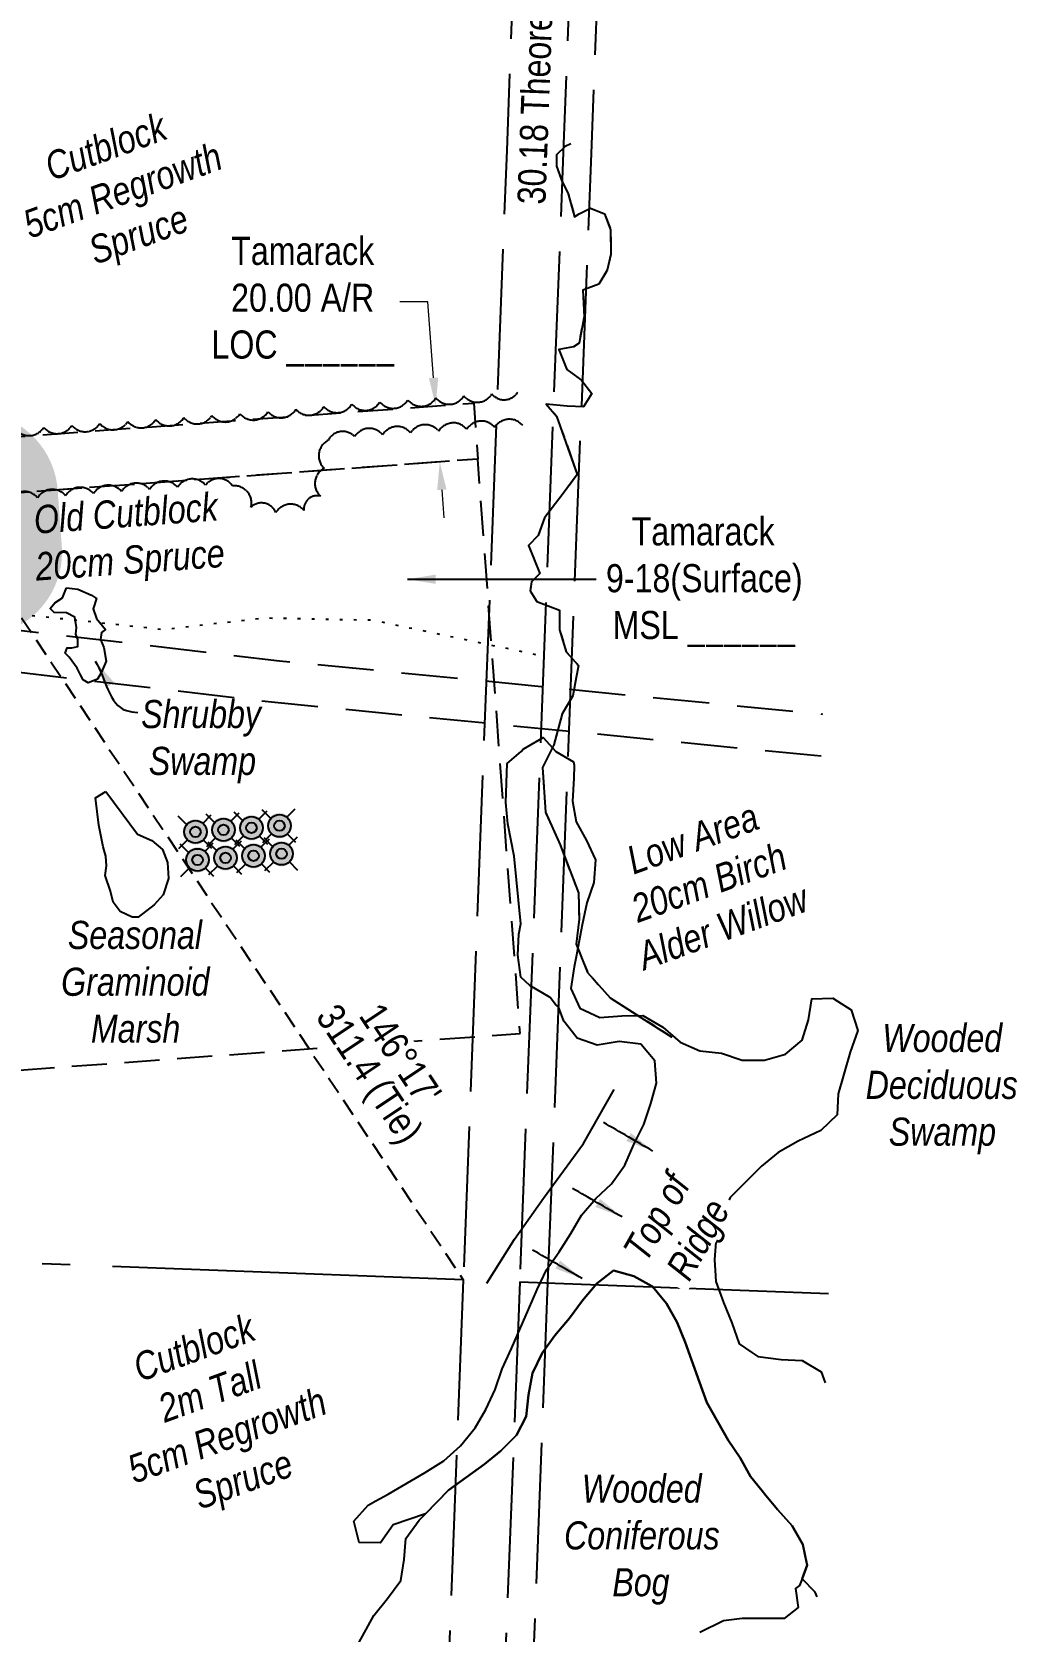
# Model space of a CAD drawing. Extents: x 329124 to 332550, y 6141944 to 6144607.
# Drawn here: x 330605 to 330955, y 6143548 to 6144117 of the extents above; entities that cross this region are included whole.
import ezdxf

# ---------------------------------------------------------------- set-up
doc = ezdxf.new("R2010")
doc.units = 0
doc.header["$LTSCALE"] = 5
doc.header["$PDSIZE"] = 0.5
for name, pattern in [('0', [1, 1, 0]), ('foc-ACCESSROAD', [3.75, 2.5, -1.25]), ('foc-MONUMENT-BDYS', [6, 4, -2]), ('foc-QUARTERLINE', [33, 25, -3, 2, -3]), ('foc-TIELINE', [1.875, 1.25, -0.625]), ('foc-TOPO', [1, 0.2, -0.8]), ('foc-TOPO-ephemeral', [6.25, 3.125, -0.625, 0.625, -0.625, 0.625, -0.625]), ('foc-UNSURVEYED', [12.5, 10, -2.5])]:
    doc.linetypes.add(name, pattern=pattern)
doc.layers.get('Defpoints').update_dxf_attribs({"color": 9})
for name, color, linetype in [('C-AR', 13, 'foc-ACCESSROAD'), ('C-WS', 13, 'foc-ACCESSROAD'), ('C-WS-S', 8, 'Continuous'), ('L-BD1', 253, 'Continuous'), ('L-MON', 1, 'Continuous'), ('L-MON-PLAN', 7, 'foc-MONUMENT-BDYS'), ('L-QSEC', 8, 'foc-QUARTERLINE'), ('L-ROAD-T', 7, 'Continuous'), ('L-TIE', 7, 'foc-TIELINE'), ('L-USEC', 7, 'foc-UNSURVEYED'), ('P-BUFFER-H 30m', 51, 'Continuous'), ('T-BUSH', 110, '0'), ('T-BUSH-T', 110, 'Continuous'), ('T-CREEK', 48, 'Continuous'), ('T-DRAW', 48, 'foc-TOPO-ephemeral'), ('T-SLOPE', 48, 'Continuous'), ('T-VEGETATION CHANGE', 104, 'foc-TOPO'), ('T-WATER-T', 48, 'Continuous'), ('WETLAND', 143, 'Continuous'), ('WETLAND-T', 146, 'Continuous')]:
    doc.layers.add(name, color=color, linetype=linetype)
for name, color, linetype, lineweight in [('C-AR-T', 13, 'Continuous', 9), ('C-WS-T', 13, 'Continuous', 9), ('T-TEXT', 48, 'Continuous', 18)]:
    doc.layers.add(name, color=color, linetype=linetype, lineweight=lineweight)
doc.styles.add('80CG', font='ARIALN.TTF', dxfattribs={"height": 10})
doc.styles.add('80L', font='ARIALN.TTF', dxfattribs={"height": 10})
doc.styles.add('foc-LtypeFont', font='ARIALN.TTF', dxfattribs={"height": 7.349999999999999})
doc.linetypes.add('foc-TOPO-flowdirection-NOLINE', pattern='A,0,[">",foc-LtypeFont,S=0.3,R=0,X=0,Y=-0.945],-20,[">",foc-LtypeFont,S=0.3,R=0,X=0,Y=-0.945],0', length=20)
doc.dimstyles.new('Compass 5 000', dxfattribs={"dimscale": 5, "dimtxt": 9, "dimasz": 2, "dimexe": 0.2, "dimexo": 0.0625, "dimgap": 0.5, "dimtad": 0, "dimtih": 1, "dimtoh": 1, "dimzin": 0, "dimdsep": 46, "dimtxsty": '80CG', "dimcen": 0.1, "dimse1": 1, "dimse2": 1, "dimclrd": 256, "dimclrt": 256, "dimaunit": 1, "dimadec": 4, "dimazin": 0, "dimtfac": 0.06, "dimtofl": 0, "dimtmove": 0, "dimatfit": 1, "dimfxl": 0.2, "dimtolj": 1, "dimtzin": 0, "dimlwd": -1, "dimarcsym": 0})

# ---------------------------------------------------------------- blocks, each defined once
blk = doc.blocks.new('*D390')
at = {"layer": 'C-AR-T', "transparency": 16777216}
for p, q in [((330745.7027348871, 6144021.230369395), (330735.7027348871, 6144021.230369396)), ((330747.6939944893, 6143994.148251785), (330745.7027348871, 6144021.230369395)), ((330750.6269241782, 6143954.258954233), (330751.3602120263, 6143944.285876026))]:
    blk.add_line(p, q, dxfattribs=at)
for points in [[(330749.3561741906, 6143994.270466426), (330746.0318147882, 6143994.026037144), (330748.4272823374, 6143984.175173577)], [(330752.2891038795, 6143954.381168875), (330748.9647444771, 6143954.136739593), (330749.8936363301, 6143964.232032442)]]:
    blk.add_solid(points, dxfattribs=at)
at = {"layer": 'Defpoints', "color": 0, "transparency": 16777216}
for p in [(330739.0101110083, 6143983.482759745), (330748.4272823374, 6143984.175173577), (330740.4764650009, 6143963.539618609)]:
    blk.add_point(p, dxfattribs=at)
at = {"layer": 'C-AR-T', "transparency": 16777216, "insert": (330701.0983692674, 6144021.230369396), "char_height": 10, "attachment_point": 5, "style": '80CG'}
blk.add_mtext('\\A1;Tamarack\\P20.00 A/R\\PLOC ______', dxfattribs=at)
blk = doc.blocks.new('WC2')
at = {"layer": 'L-MON'}
h = blk.add_hatch(color=255, dxfattribs=at)
h.dxf.hatch_style = 1
edge = h.paths.add_edge_path()
edge.add_arc((6.938893903907228e-17, -3.469446951953614e-14), 0.8999999999999999, 0, 360)
at = {"layer": 'L-MON', "color": 14, "flags": 128}
for points in [[(0.5200624085104745, 0.6078939802747209), (1.126191209577769, 1.206321004927269)], [(-0.6221317521915455, 0.5029434191984639), (-1.231742929986922, 1.12040031384455)], [(-1.178786742863963, -1.184577638598092), (-0.55880982246875, -0.572478455762733)], [(1.15915571353878, -1.184577638598092), (0.5567817565693918, -0.5744511080601574)]]:
    blk.add_lwpolyline(points, dxfattribs=at)
at = {"layer": 'L-MON', "color": 14}
for radius in [0.8, 0.3730220647719884]:
    blk.add_circle((6.938893903907228e-17, -3.469446951953614e-14), radius, dxfattribs=at)

msp = doc.modelspace()

# ---------------------------------------------------------------- hatches: boundary and pattern name
at = {"layer": 'P-BUFFER-H 30m'}
h = msp.add_hatch(color=256, dxfattribs=at)
h.dxf.hatch_style = 1
edge = h.paths.add_edge_path()
edge.add_line((330352.22287271, 6143002.368144968), (330237.8739871532, 6143126.382935307))
edge.add_arc((330259.9259485261, 6143146.71613266), 29.99546490728875, 178.0740801162579, 222.6778664575763, ccw=False)
edge.add_line((330229.9474276161, 6143147.724199655), (330251.4365796664, 6143786.78192076))
edge.add_arc((330281.4151005697, 6143785.77385377), 29.99546490065806, 155.4209013697367, 178.0740801264959, ccw=False)
edge.add_line((330254.1375875295, 6143798.250439719), (330261.814793334, 6143815.035085957))
edge.add_arc((330289.0923063746, 6143802.558500009), 29.99546490089652, 133.2327599549916, 155.4209013700604, ccw=False)
edge.add_line((330268.5464988815, 6143824.412509002), (330322.4108380441, 6143875.052478237))
edge.add_line((330322.4108380441, 6143875.052478237), (330324.7512349868, 6143936.322450085))
edge.add_arc((330354.7248406794, 6143935.177515082), 29.99546489682557, 94.20496742643599, 177.8124731968143, ccw=False)
edge.add_line((330352.5254333552, 6143965.092235903), (330581.7572084481, 6143981.945946459))
edge.add_arc((330583.9566157762, 6143952.031225635), 29.9954649000775, 4.204967433116906, 94.20496743336321, ccw=False)
edge.add_line((330613.8713366003, 6143954.230632963), (330615.3376081519, 6143934.287485744))
edge.add_arc((330585.422887328, 6143932.088078416), 29.99546489995286, -85.79503256750439, 4.204967433157719, ccw=False)
edge.add_line((330587.6222946555, 6143902.173357593), (330402.9744751949, 6143888.597574301))
edge.add_line((330402.9744751949, 6143888.597574301), (330401.5582277445, 6143851.521196427))
edge.add_arc((330371.5846220481, 6143852.666131425), 29.99546490042857, 313.2327599515048, 357.8124732059785, ccw=False)
edge.add_line((330392.1304295397, 6143830.812122431), (330331.0183063763, 6143773.358228349))
edge.add_line((330331.0183063763, 6143773.358228349), (330310.5792788824, 6143165.529762094))
edge.add_line((330310.5792788824, 6143165.529762094), (330425.2678317186, 6143041.146592414))
edge.add_arc((330403.2158703533, 6143020.813395063), 29.99546489978891, -2.905600000871118, 42.67786646352607, ccw=False)
edge.add_line((330433.1727733096, 6143019.292908357), (330410.2318702625, 6142567.307104476))
edge.add_arc((330380.2749673062, 6142568.827591184), 29.99546489990963, 267.8118402494623, 357.09439999735787, ccw=False)
edge.add_line((330379.1297011847, 6142538.853998138), (330359.1457391703, 6142539.617568744))
edge.add_arc((330360.2910052889, 6142569.591161787), 29.99546489627783, 177.0944000024061, 267.8118402546346, ccw=False)
edge.add_line((330330.3341023356, 6142571.111648492), (330352.22287271, 6143002.368144968))

# ---------------------------------------------------------------- linework, layer by layer
at = {"layer": 'C-AR', "flags": 128}
msp.add_lwpolyline([(330365.4645705773, 6143956.017176983), (330761.9785321763, 6143985.17155271), (330763.4448861685, 6143965.228411542), (330364.6964808874, 6143935.909744499), (330354.3429220799, 6143925.186323642), (330355.8747093329, 6143965.275199441)], close=True, dxfattribs=at)
at = {"layer": 'C-WS', "flags": 128}
msp.add_lwpolyline([(330583.9566157761, 6143952.031225635), (330598.986744186, 6143747.6140288), (330778.4750145789, 6143760.811214721), (330763.444886169, 6143965.228411535)], close=True, dxfattribs=at)
at = {"layer": 'L-MON-PLAN', "flags": 128}
msp.add_lwpolyline([(330885.6111115962, 6143859.42097774), (330691.1825222658, 6143878.555609642), (330266.0556945049, 6143928.330693378), (330267.8008025179, 6143943.226231819), (330692.7896345541, 6143893.467149129), (330886.1881373106, 6143874.437126502)], dxfattribs=at)
at = {"layer": 'L-QSEC', "flags": 128}
for points in [[(330758.2609117853, 6143673.101054065), (329991.3949294318, 6143701.961522632)], [(330778.3636652735, 6143672.345017512), (330888.3272451549, 6143668.207096646)]]:
    msp.add_lwpolyline(points, dxfattribs=at)
at = {"layer": 'L-TIE', "flags": 128}
msp.add_lwpolyline([(330585.422887328, 6143932.08807841), (330758.2609117853, 6143673.101054065)], dxfattribs=at)
at = {"layer": 'L-USEC', "flags": 128}
for points in [[(330758.2609117853, 6143673.101054065), (330742.8127013665, 6143271.104615533), (330727.3669378822, 6142869.121439674)], [(330778.3630326477, 6143672.328555198), (330762.9148222289, 6143270.332116666), (330747.469677852, 6142868.36505335)], [(330757.9006055535, 6142878.032353208), (330772.9614140823, 6143269.971157627), (330788.4094431616, 6143671.96699568)]]:
    msp.add_lwpolyline(points, dxfattribs=at)
at = {"layer": 'T-BUSH', "flags": 128}
for points in [[(330360.5451771378, 6143999.968157281, 0.52056705), (330360.005701481, 6143989.984233488, 0.52056705), (330359.4662258215, 6143980.000309695, 0.52056705), (330358.9267501633, 6143970.016385924, 0.52056705), (330360.1848623628, 6143960.638007, 0.52056705), (330369.5412457574, 6143959.865422294, 0.52056705), (330379.5156038149, 6143960.559648253, 0.52056705), (330389.4899618697, 6143961.253874191, 0.52056705), (330399.4643199258, 6143961.94810013, 0.52056705), (330409.438677982, 6143962.642326068, 0.52056705), (330419.4130360381, 6143963.336552006, 0.52056705), (330429.3873940955, 6143964.030777944, 0.52056705), (330439.3617521503, 6143964.725003882, 0.52056705), (330449.3361102078, 6143965.41922982, 0.52056705), (330459.3104682626, 6143966.113455738, 0.52056705), (330469.2848263188, 6143966.807681676, 0.52056705), (330479.2591843749, 6143967.501907614, 0.52056705), (330489.233542431, 6143968.196133573, 0.52056705), (330499.2079004885, 6143968.890359511, 0.52056705), (330509.1822585433, 6143969.584585449, 0.52056705), (330519.1566165995, 6143970.278811388, 0.52056705), (330529.1309746556, 6143970.973037326, 0.52056705), (330539.1053327117, 6143971.667263264, 0.52056705), (330549.0796907692, 6143972.361489202, 0.52056705), (330559.054048824, 6143973.055715133, 0.52056705), (330569.0284068815, 6143973.749941058, 0.52056705), (330579.0027649363, 6143974.444166996, 0.52056705), (330588.9771229924, 6143975.138392954, 0.52056705), (330598.9514810486, 6143975.832618892, 0.52056705), (330608.9258391047, 6143976.52684483, 0.52056705), (330618.9001971622, 6143977.221070768, 0.52056705), (330628.874555217, 6143977.915296707, 0.52056705), (330638.8489132745, 6143978.609522645, 0.52056705), (330648.8232713293, 6143979.303748583, 0.52056705), (330658.7976293854, 6143979.997974521, 0.52056705), (330668.7719874416, 6143980.692200438, 0.52056705), (330678.7463454977, 6143981.386426377, 0.52056705), (330688.7207035552, 6143982.080652315, 0.52056705), (330698.6782232639, 6143982.984256766, 0.52056705), (330708.6353352074, 6143983.892931662, 0.52056705), (330718.5924471521, 6143984.80160654, 0.52056705), (330728.5638267461, 6143985.535629523, 0.52056705), (330738.5363993214, 6143986.255049073, 0.52056705), (330748.508971898, 6143986.974468623, 0.52056705), (330758.4815444746, 6143987.693888174, 0.52056705), (330768.4541170512, 6143988.413307725, 0.52056705), (330777.637174135, 6143989.075771772, 0.52056705)], [(330779.4407850911, 6143977.125719767, 0.52056705), (330769.4631843537, 6143976.479769464, 0.52056705), (330759.4855836148, 6143975.833819159, 0.52056705), (330749.5079828766, 6143975.187868867, 0.52056705), (330739.5303821384, 6143974.541918563, 0.52056705), (330729.5527814003, 6143973.895968259, 0.52056705), (330719.5771563618, 6143973.222886914, 0.52056705), (330710.1217766654, 6143971.876314647, 0.52056705), (330708.7541275604, 6143961.97180536, 0.52056705), (330707.386478456, 6143952.067296062, 0.52056705), (330701.5195951117, 6143946.949881203, 0.52056705), (330691.549393769, 6143946.198313848, 0.52056705), (330682.694063622, 6143948.171840353, 0.52056705), (330676.1096213282, 6143955.696126883, 0.52056705), (330666.5420002064, 6143955.931416823, 0.52056705), (330656.5715950544, 6143955.182558097, 0.52056705), (330646.6011899025, 6143954.433699372, 0.52056705), (330636.6307847505, 6143953.684840648, 0.52056705), (330626.6603795985, 6143952.935981922, 0.52056705), (330616.6899744465, 6143952.187123185, 0.52056705), (330606.7195692945, 6143951.438264471, 0.52056705), (330596.7491641425, 6143950.689405746, 0.52056705), (330586.7787589905, 6143949.940547009, 0.52056705), (330576.8083538385, 6143949.191688295, 0.52056705), (330566.8379486866, 6143948.44282957, 0.52056705), (330556.8675435346, 6143947.693970844, 0.52056705), (330546.8971383826, 6143946.945112107, 0.52056705), (330536.9267332306, 6143946.196253394, 0.52056705), (330526.9563280786, 6143945.447394668, 0.52056705), (330516.9859229266, 6143944.698535931, 0.52056705), (330507.0155177746, 6143943.949677218, 0.52056705), (330497.045112622, 6143943.200818493, 0.52056705), (330487.07470747, 6143942.451959767, 0.52056705), (330477.104302318, 6143941.703101031, 0.52056705), (330467.133897166, 6143940.954242317, 0.52056705), (330457.163492014, 6143940.205383591, 0.52056705), (330447.193086862, 6143939.456524855, 0.52056705), (330437.22268171, 6143938.707666141, 0.52056705), (330427.252276558, 6143937.958807415, 0.52056705), (330417.2818714061, 6143937.209948679, 0.52056705), (330407.3114662541, 6143936.461089965, 0.52056705), (330397.3410611021, 6143935.712231239, 0.52056705), (330387.3706559501, 6143934.963372514, 0.52056705), (330377.4002507981, 6143934.214513777, 0.52056705), (330368.9964607496, 6143931.874121578, 0.52056705), (330368.0903683336, 6143921.9167743, 0.52056705), (330367.1842759183, 6143911.959427021, 0.52056705), (330366.7432297422, 6143901.97121823, 0.52056705), (330366.3255876607, 6143891.981456302, 0.52056705), (330365.9079455798, 6143881.991694385, 0.52056705), (330365.490303499, 6143872.001932457, 0.52056705), (330365.0726614181, 6143862.01217053, 0.52056705), (330361.7117602901, 6143853.371992716, 0.52056705), (330354.4145625618, 6143846.536740458, 0.52056705), (330347.117364832, 6143839.701488188, 0.52056705), (330339.8201671031, 6143832.866235918, 0.52056705), (330332.522969374, 6143826.030983648, 0.52056705), (330325.603368507, 6143823.012860679, 0.52056705), (330319.0465021284, 6143825.543300742, 0.52056705), (330311.3171014331, 6143819.200893208, 0.52056705), (330307.5083766874, 6143812.585011894, 0.52056705), (330308.0903039116, 6143805.118747028, 0.52056705), (330301.5871630848, 6143797.524082618, 0.52056705), (330295.976975301, 6143789.326268693, 0.52056705), (330294.5177350502, 6143779.458848533, 0.52056705), (330293.1950638848, 6143769.548232545, 0.52056705), (330292.1732896486, 6143759.624254134, 0.52056705), (330292.6122526845, 6143749.635406365, 0.52056705), (330292.8180235454, 6143739.647910671, 0.52056705), (330292.2632609627, 6143729.664824637, 0.52056705), (330291.7084983792, 6143719.681738603, 0.52056705), (330291.153735795, 6143709.698652569, 0.52056705), (330289.2073595971, 6143701.193814454, 0.52056705), (330280.6605707859, 6143699.761569109, 0.52056705), (330280.5106065702, 6143689.764205505, 0.52056705), (330280.3606423538, 6143679.766841902, 0.52056705), (330280.2106781381, 6143669.769478299, 0.52056705), (330280.0607139224, 6143659.772114695, 0.52056705), (330279.9107497067, 6143649.774751092, 0.52056705), (330279.760785491, 6143639.777387489, 0.52056705), (330279.6108212753, 6143629.780023885, 0.52056705), (330279.4608570596, 6143619.782660282, 0.52056705), (330279.3108928439, 6143609.785296666, 0.52056705), (330279.1609286282, 6143599.787933063, 0.52056705), (330279.0109644125, 6143589.79056946, 0.52056705), (330286.4257557759, 6143587.13849082, 0.52056705), (330286.1374387367, 6143577.144160361, 0.52056705), (330285.8491216982, 6143567.149829878, 0.52056705), (330285.5608046597, 6143557.155499418, 0.52056705), (330285.2724876213, 6143547.161168935, 0.52056705), (330284.9841705828, 6143537.166838476, 0.52056705), (330284.695853545, 6143527.172507992, 0.52056705), (330284.4075365065, 6143517.178177533, 0.52056705), (330284.1192194673, 6143507.183847061, 0.52056705), (330283.8309024288, 6143497.18951659, 0.52056705), (330283.5425853904, 6143487.195186119, 0.52056705), (330283.2542683519, 6143477.200855647, 0.52056705), (330282.9659513134, 6143467.206525176, 0.52056705), (330282.6776342756, 6143457.212194704, 0.52056705), (330282.3893172372, 6143447.217864233, 0.52056705), (330282.1010001979, 6143437.223533762, 0.52056705), (330281.8126831595, 6143427.22920329, 0.52056705), (330281.524366121, 6143417.234872808, 0.52056705), (330281.2360490825, 6143407.240542348, 0.52056705), (330280.947732044, 6143397.246211865, 0.52056705), (330280.6594150056, 6143387.251881406, 0.52056705), (330280.3710979678, 6143377.257550922, 0.52056705), (330280.0827809293, 6143367.263220463, 0.52056705), (330279.7944638901, 6143357.268889979, 0.52056705), (330279.5061468516, 6143347.27455952, 0.52056705), (330279.2178298131, 6143337.280229037, 0.52056705), (330279.0313394178, 6143327.283483879, 0.52056705), (330278.8455914347, 6143317.286721093, 0.52056705), (330278.6598434518, 6143307.28995833, 0.52056705), (330278.4740954688, 6143297.293195555, 0.52056705), (330278.2883474858, 6143287.296432781, 0.52056705), (330277.9184380199, 6143277.488124339, 0.52056705), (330267.9200492526, 6143277.532737444, 0.52056705), (330266.2338187404, 6143269.191375053, 0.52056705), (330266.1900322966, 6143259.192982619, 0.52056705), (330266.1462458521, 6143249.194590196, 0.52056705), (330266.1024594084, 6143239.196197773, 0.52056705), (330266.0586729646, 6143229.197805352, 0.52056705), (330266.0148865209, 6143219.199412929, 0.52056705), (330265.9711000771, 6143209.201020517, 0.52056705), (330265.9273136334, 6143199.202628096, 0.52056705), (330265.9264510329, 6143189.244961915, 0.52056705), (330275.9133505644, 6143188.763707258, 0.52056705), (330285.9002500966, 6143188.282452613, 0.52056705), (330295.8871496274, 6143187.80119798, 0.52056705), (330305.8740491589, 6143187.319943335, 0.52056705), (330315.8609486904, 6143186.83868869, 0.52056705), (330325.8478482226, 6143186.357434046, 0.52056705), (330335.8347477534, 6143185.876179401, 0.52056705), (330345.8216472848, 6143185.394924756, 0.52056705), (330355.8085468171, 6143184.913670111, 0.52056705), (330365.7954463479, 6143184.432415456, 0.52056705), (330375.7823458794, 6143183.951160811, 0.52056705), (330385.7692454109, 6143183.469906177, 0.52056705), (330395.7561449431, 6143182.988651533, 0.52056705), (330405.7430444739, 6143182.507396888, 0.52056705), (330415.7299440053, 6143182.026142243, 0.52056705), (330425.7168435368, 6143181.544887599, 0.52056705), (330435.703743069, 6143181.063632954, 0.52056705), (330445.6906425998, 6143180.582378297, 0.52056705), (330455.6775421313, 6143180.101123652, 0.52056705), (330465.6644416635, 6143179.619869009, 0.52056705), (330475.6513411943, 6143179.138614375, 0.52056705), (330485.6382407258, 6143178.65735973, 0.52056705), (330495.6251402573, 6143178.176105086, 0.52056705), (330505.6120397895, 6143177.694850441, 0.52056705), (330515.5989393203, 6143177.213595796, 0.52056705), (330525.5858388518, 6143176.732341152, 0.52056705), (330535.5727383833, 6143176.251086495, 0.52056705), (330545.5596379155, 6143175.76983185, 0.52056705), (330555.5465374463, 6143175.288577206, 0.52056705), (330565.5334369778, 6143174.807322573, 0.52056705), (330575.52033651, 6143174.326067928, 0.52056705), (330585.5072360408, 6143173.844813284, 0.52056705), (330595.4941355723, 6143173.363558639, 0.52056705), (330605.4810351037, 6143172.882303994, 0.52056705), (330615.467934636, 6143172.401049349, 0.52056705), (330625.4548341667, 6143171.919794693, 0.52056705), (330635.4417336982, 6143171.438540048, 0.52056705), (330645.4286332297, 6143170.957285414, 0.52056705), (330651.4303763942, 6143170.668069852, 0.52056705)]]:
    msp.add_lwpolyline(points, format="xyb", dxfattribs=at)
at = {"layer": 'T-SLOPE', "flags": 128}
msp.add_lwpolyline([(330766.5970000013, 6143671.911999978), (330776.4960000013, 6143687.524), (330786.778, 6143702.102), (330801.0920000013, 6143721.632), (330811.996, 6143740.856)], dxfattribs=at)
at = {"layer": 'T-VEGETATION CHANGE', "flags": 128}
msp.add_lwpolyline([(330364.7782254376, 6143918.617743748), (330412.553, 6143915.097999979), (330436.898, 6143914.079), (330470.3570000014, 6143913.549), (330498.707, 6143915.687), (330527.458, 6143918.651999978), (330527.0010000013, 6143909.866), (330569.481, 6143913.360999978), (330651.384, 6143904.626999979), (330687.468, 6143908.707), (330726.0420000014, 6143907.941), (330784.7350000013, 6143895.564)], dxfattribs=at)
at = {"layer": 'WETLAND'}
for points in [[(330616.9920435049, 6143919.438419809), (330621.0876334053, 6143918.952305801), (330625.907333292, 6143916.833963295), (330627.703526795, 6143915.547049242), (330626.5064606933, 6143911.921090044), (330627.6928197226, 6143908.471300514), (330630.8481342392, 6143904.613361472), (330629.4584170546, 6143903.538643196), (330629.1639919613, 6143901.017156417), (330630.3407032018, 6143898.11237036), (330631.1241503196, 6143893.274476483), (330629.3945182263, 6143889.102253402), (330628.0527006797, 6143886.895763019), (330624.7889226599, 6143885.611193869), (330622.9856949005, 6143886.6797137), (330622.0193286781, 6143888.437524353), (330620.845357741, 6143890.840064679), (330617.9216720713, 6143894.670670538), (330616.5839852463, 6143896.160127028), (330617.2901615936, 6143898.079059937), (330618.9079925296, 6143898.059236098), (330621.1048920873, 6143898.494550025), (330621.1016640326, 6143901.033166173), (330620.3034625033, 6143902.8952078), (330620.5973406205, 6143905.243132981), (330619.9653767962, 6143908.953082537), (330616.9940740276, 6143910.503930105), (330612.6076007313, 6143910.646675666), (330611.2063440568, 6143912.030419272), (330612.8914987093, 6143914.048475082), (330615.5956645223, 6143915.79163196), (330616.9920435049, 6143919.438419809)], [(330630.9709061901, 6143846.915922507), (330642.2834038861, 6143831.753865494), (330647.3749022732, 6143829.44291422), (330651.1615133829, 6143826.249622053), (330652.9881484655, 6143821.664922358), (330653.2783432044, 6143815.923559961), (330651.4595672678, 6143810.133951996), (330648.282150682, 6143806.612195616), (330642.472936081, 6143802.139836543), (330640.3564096061, 6143802.124395599), (330636.1744092609, 6143804.186274708), (330633.6600741988, 6143807.546617723), (330632.6784961645, 6143811.467407093), (330630.7515817296, 6143817.050029104), (330631.2143831918, 6143820.489994423), (330631.0132072208, 6143823.825434428), (330630.0280075202, 6143827.166095937), (330628.4955411404, 6143834.897881757), (330627.3628189359, 6143844.700803558), (330630.9709061901, 6143846.915922507)]]:
    msp.add_lwpolyline(points, close=True, dxfattribs=at)
for points in [[(330884.1797233844, 6143560.275665834), (330883.5316263454, 6143561.917373762), (330878.8881869655, 6143566.676079529), (330880.6701719867, 6143571.477485191), (330879.9866766928, 6143574.830186755), (330879.1621189376, 6143578.875490256), (330875.318074469, 6143585.556150187), (330870.1680550149, 6143591.257021841), (330866.0178039614, 6143596.324829172), (330864.6716679386, 6143597.968719569), (330860.5154314429, 6143603.043988165), (330856.8791395831, 6143609.713696501), (330852.5954153553, 6143615.99788356), (330844.9051786704, 6143629.358429372), (330842.344096889, 6143636.601535553), (330837.2119650955, 6143650.877935265), (330834.4310226258, 6143657.92330729), (330830.5859295458, 6143664.603129386), (330825.6666778021, 6143670.710397004), (330824.3175901762, 6143671.451267366), (330818.9498056979, 6143674.399072574), (330811.7311143589, 6143676.439042405), (330805.8436132385, 6143671.717630815), (330800.7262444715, 6143665.701205042), (330796.0156248846, 6143659.45499422), (330790.8882447884, 6143653.229759033), (330786.3864340786, 6143646.973535988), (330782.8856397619, 6143639.828984674), (330781.4511063023, 6143632.161492557), (330780.6419908823, 6143624.462119566), (330777.1622193517, 6143617.735127398), (330771.6493242536, 6143612.157422941), (330765.7607671171, 6143607.435066313), (330752.9516486797, 6143598.253110387), (330744.7572943327, 6143589.750080016), (330733.2859405769, 6143585.86257695), (330728.773057306, 6143579.396499629), (330721.2503523191, 6143579.569196128), (330719.3368049059, 6143587.197923187), (330724.4330399836, 6143592.796600427), (330727.1737175809, 6143594.444868096), (330731.540541791, 6143596.829579863), (330744.6931802267, 6143604.529683594), (330751.3840148788, 6143608.583532227), (330757.3035599037, 6143613.931458665), (330762.4418982196, 6143620.364548494), (330766.3282081002, 6143626.861568299), (330769.6202567302, 6143634.017231), (330772.0889380669, 6143641.422643523), (330775.3808298478, 6143648.57731242), (330781.5261357898, 6143662.491909728), (330784.6092196626, 6143669.656589299), (330787.8912525855, 6143676.603341777), (330792.4030816982, 6143683.068472514), (330796.4983019886, 6143689.555472349), (330800.3837262822, 6143696.052740688), (330805.500990562, 6143702.069071378), (330810.9928598197, 6143707.229111948), (330815.724608654, 6143713.892974732), (330819.0276133165, 6143721.256385635), (330822.5284162727, 6143728.401033525), (330824.9961021987, 6143735.806499728), (330827.0360747865, 6143743.025189828), (330826.3954868219, 6143751.007548133), (330821.4642285261, 6143756.906124973), (330813.7758684582, 6143757.923997561), (330805.9703791605, 6143756.646981833), (330798.7736577421, 6143759.103558723), (330797.1728011657, 6143761.175366407), (330794.0623238224, 6143765.200970495), (330792.1165359162, 6143770.2958815), (330791.0891874149, 6143771.088901394), (330789.1479866999, 6143773.603875777), (330781.9073611839, 6143777.831775629), (330778.7468614813, 6143780.831376782), (330777.7117172896, 6143788.635094141), (330778.0589566843, 6143796.137612212), (330778.7927213433, 6143799.826024219), (330776.3431497337, 6143823.842872913), (330774.1777922706, 6143835.421701846), (330773.455149893, 6143842.992302109), (330773.9025787887, 6143856.900639826), (330778.8431074766, 6143861.157239503), (330779.5380250387, 6143861.963808947), (330786.7113756801, 6143866.101136447), (330791.1569196825, 6143861.157252132), (330797.5000280878, 6143857.50000001), (330797.7176866556, 6143856.219037481), (330797.612347578, 6143851.629659534), (330797.1998474295, 6143843.491500387), (330798.4978874992, 6143836.103669479), (330802.134171445, 6143829.433953458), (330805.3426785398, 6143822.576363128), (330804.7204297147, 6143814.449272531), (330802.2637505566, 6143807.252557676), (330800.6092957667, 6143799.386433999), (330798.4474319831, 6143788.071056423), (330797.7590926504, 6143784.468335199), (330796.533466696, 6143776.790927453), (330799.7309654763, 6143769.724586826), (330806.8855249846, 6143766.432595958), (330814.6591330333, 6143767.084193669), (330822.1926926249, 6143767.119346192), (330829.3052583724, 6143762.993135545), (330835.519478157, 6143757.657001467), (330842.4762440866, 6143754.583874457), (330850.1757133302, 6143753.774747527), (330857.5811778432, 6143751.30706109), (330865.5313959302, 6143751.321243805), (330872.9623834345, 6143753.454642938), (330878.8609527147, 6143758.385799631), (330881.1097766334, 6143765.593470646), (330882.3255472346, 6143773.063059152), (330889.8691210569, 6143773.307119748), (330891.4745242761, 6143772.293200708), (330896.3552731517, 6143769.212949179), (330898.6975797025, 6143761.771945408), (330896.0099688427, 6143754.167649425), (330891.7000458016, 6143739.323638167), (330891.3185967529, 6143731.812051496), (330885.5969504175, 6143726.245365488), (330877.4563982669, 6143722.474313053), (330870.3479063159, 6143718.44150027), (330864.4493897211, 6143713.511240979), (330853.2136911475, 6143702.365919061), (330851.9533021052, 6143699.511674727), (330850.1415601263, 6143695.408995249), (330848.299387999, 6143687.971542999), (330847.6991729179, 6143680.262056272), (330848.0260300797, 6143674.529920905), (330848.1418720665, 6143672.49856763), (330850.9008443668, 6143665.036592859), (330853.8795785543, 6143657.772358933), (330856.4297061913, 6143650.321500838), (330861.0012213696, 6143647.223465419), (330863.1035860452, 6143645.798664428), (330871.4183492039, 6143644.748659377), (330878.9310356862, 6143644.367151315), (330885.625936707, 6143640.261875354), (330887.1045946666, 6143636.389923911)], [(330719.0402626881, 6143540.142583588), (330726.4163570789, 6143553.575511627), (330731.3248152578, 6143559.60196082), (330736.0455440384, 6143566.056980023), (330737.2613063231, 6143573.526576608), (330737.8515569398, 6143581.028159309), (330742.5722921543, 6143587.483277534), (330744.7572943327, 6143589.750080016), (330752.9516486797, 6143598.253110387), (330765.7607671171, 6143607.435066313), (330771.6493242536, 6143612.157422941), (330777.1622193517, 6143617.735127398), (330780.6419908823, 6143624.462119566), (330781.4511063023, 6143632.161492557), (330782.8856397619, 6143639.828984674), (330786.3864340786, 6143646.973535988), (330790.8882447884, 6143653.229759033), (330796.0156248846, 6143659.45499422), (330800.7262444715, 6143665.701205042), (330805.8436132385, 6143671.717630815), (330811.7311143589, 6143676.439042405), (330818.9498056979, 6143674.399072574), (330824.3175901762, 6143671.451267366), (330825.6666778021, 6143670.710397004), (330830.5859295458, 6143664.603129386), (330834.4310226258, 6143657.92330729), (330837.2119650955, 6143650.877935265), (330842.344096889, 6143636.601535553), (330844.9051786704, 6143629.358429372), (330852.5954153553, 6143615.99788356), (330856.8791395831, 6143609.713696501), (330860.5154314429, 6143603.043988165), (330864.6716679386, 6143597.968719569), (330866.0178039614, 6143596.324829172), (330870.1680550149, 6143591.257021841), (330875.318074469, 6143585.556150187), (330879.1621189376, 6143578.875490256), (330879.9866766928, 6143574.830186755), (330880.6701719867, 6143571.477485191), (330878.8881869655, 6143566.676079529), (330878.0037030384, 6143564.290939013), (330878.0037030384, 6143564.290939013), (330876.5122447371, 6143563.226603573), (330877.524406956, 6143556.378241092), (330872.5000196487, 6143552.500025912), (330857.4999973077, 6143552.500011743), (330850.839767168, 6143551.660246941), (330842.5000136006, 6143547.500020784)]]:
    msp.add_lwpolyline(points, dxfattribs=at)

# ---------------------------------------------------------------- block references
at = {"layer": 'C-WS-S', "xscale": 5, "yscale": 5, "zscale": 5}
for p in [(330672.8938928396, 6143833.252009382), (330682.8654634179, 6143833.985186378), (330692.8370339952, 6143834.718363374), (330662.9223222623, 6143832.518832386), (330663.6554992579, 6143822.54726181), (330673.6270698352, 6143823.280438789), (330683.5986404125, 6143824.013615801), (330693.5702109907, 6143824.746792781)]:
    msp.add_blockref('WC2', p, dxfattribs=at)

# ---------------------------------------------------------------- texts
at = {"layer": 'C-WS-T', "insert": (330808.7696509084, 6143944.496992768), "char_height": 9.996976828523689, "attachment_point": 1, "style": '80L'}
msp.add_mtext_dynamic_manual_height_columns('\\pi9.42484;Tamarack\\P\\pi0.28027;9-18(Surface)\\P\\pi2.63631;MSL ______', width=69.42783861390042, gutter_width=50, heights=[0], dxfattribs=at)
at = {"layer": 'L-ROAD-T', "insert": (330781.737115118, 6144171.895904399), "char_height": 9.9984883, "width": 231.3678837675157, "attachment_point": 2, "rotation": 87.89850254588838, "style": '80L', "bg_fill": 3, "box_fill_scale": 1.1, "bg_fill_color": 256, "bg_fill_transparency": 0}
msp.add_mtext('30.18 Theoretic Government Road Allowance', dxfattribs=at)
at = {"layer": 'T-BUSH', "insert": (330587.3035210241, 6143947.284045069), "char_height": 9.998488299999998, "attachment_point": 1, "rotation": 4.205204283000246, "style": '80L'}
msp.add_mtext_dynamic_manual_height_columns('\\pi17.78787;{\\fArial Narrow|b0|i1|c0|p34;\\C48;Old Cutblock\\P\\pi17.09221;\\C256;20cm Spruce}', width=100.7159682023528, gutter_width=50.0076511706291, heights=[0], dxfattribs=at)
at = {"layer": 'T-BUSH-T', "insert": (330807.8760988577, 6143823.89490591), "char_height": 9.9984883, "attachment_point": 1, "rotation": 20.000000000000004, "style": '80L'}
msp.add_mtext_dynamic_manual_height_columns('\\pi8.07543;{\\fArial Narrow|b0|i1|c0|p34;\\C48;Low Area\\P\\pi3.71728;\\C256;20cm Birch\\P\\pi0.05481;Alder Willow}', width=63.73574351978169, gutter_width=50, heights=[0], dxfattribs=at)
at = {"layer": 'WETLAND-T', "char_height": 9.9984883, "attachment_point": 1, "style": '80L'}
for s, width, insert in [('\\pi0.4558;{\\fArial Narrow|b0|i1|c0|p34;Shrubby \\P\\pi3.16003;Swamp}', 43.45632193832061, (330643.1467237412, 6143879.463633134)), ('\\pi2.98952;{\\fArial Narrow|b0|i1|c0|p34;Seasonal \\P\\pi0.60584;Graminoid \\P\\pi11.20451;Marsh}', 53.41388873095362, (330614.5142412928, 6143800.841742181)), ('\\pi6.24619;{\\fArial Narrow|b0|i1|c0|p34;Wooded \\P\\pi0.30234;Deciduous \\P\\pi8.53097;Swamp}', 54.19821762215417, (330901.1971175896, 6143764.143030895)), ('\\pi6.24619;{\\fArial Narrow|b0|i1|c0|p34;Wooded \\P\\pi-0.06595;Coniferous \\P\\pi17.11085;Bog}', 54.19821762215417, (330794.2106415338, 6143603.760471525))]:
    msp.add_mtext_dynamic_manual_height_columns(s, width=width, gutter_width=49.9924415, heights=[0], dxfattribs=dict(at, insert=insert))

# ---------------------------------------------------------------- dimensions: what is measured, and where the dimension line sits
at = {"layer": 'C-AR-T'}
dim = msp.add_linear_dim(base=(330748.4272823374, 6143984.175173577), p1=(330740.4764650009, 6143963.539618611), p2=(330739.0101110084, 6143983.482759747), angle=94.20520428517372, text='Tamarack\\P20.00 A/R\\PLOC ______', dimstyle='Compass 5 000', dxfattribs=at)
dim.commit()
dim.dimension.update_dxf_attribs({"geometry": '*D390', "text_midpoint": (330701.0983692674, 6144021.230369396), "dimtype": 161})

# ---------------------------------------------------------------- leaders
at = {"layer": 'C-WS-T', "path_type": 1}
msp.add_leader([(330738.4092193132, 6143922.455058726), (330805.5467323356, 6143922.455058726)], dimstyle='Compass 5 000', override={"dimgap": 0.5, "dimtad": 0}, dxfattribs=at)
at = {"layer": 'T-TEXT', "path_type": 1}
for points in [[(330825.7753385277, 6143718.906011098), (330808.153901, 6143729.071501997)], [(330814.7716857419, 6143695.446899069), (330797.1502482129, 6143705.612389969)], [(330800.5609143653, 6143673.51929362), (330782.9394768364, 6143683.684784519)]]:
    msp.add_leader(points, dimstyle='Compass 5 000', override={"dimgap": 0.5, "dimtad": 0}, dxfattribs=at)
at = {"layer": 'WETLAND-T', "path_type": 1}
msp.add_leader([(330627.2677645967, 6143893.281636838), (330638.3231430696, 6143875.687239463), (330642.4177352938, 6143875.00528513)], dimstyle='Compass 5 000', override={"dimgap": 0.5, "dimtad": 0}, dxfattribs=at)

# ---------------------------------------------------------------- next in the draw order: linework, layer by layer
at = {"layer": 'L-USEC', "flags": 128}
for points in [[(330789.1592219436, 6144477.08068434), (330773.7094566809, 6144075.0903403), (330758.2609117853, 6143673.101054065)], [(330809.2613393729, 6144476.308096142), (330793.8115741102, 6144074.317752093), (330778.3630314778, 6143672.328524773)], [(330788.4094431616, 6143671.96699568), (330803.8582628382, 6144073.957669266), (330819.3078703776, 6144475.946409263)]]:
    msp.add_lwpolyline(points, dxfattribs=at)
at = {"layer": 'T-CREEK', "linetype": 'foc-TOPO-flowdirection-NOLINE', "flags": 128}
msp.add_lwpolyline([(330796.4999996298, 6144077.500000047), (330794.4999996293, 6144076.500000046), (330791.4999996293, 6144073.500000048), (330791.4999996293, 6144069.500000044), (330793.230724728, 6144064.574957333), (330795.6355274446, 6144059.658346992), (330797.9032942074, 6144051.500000047), (330799.4999996293, 6144052.500000045), (330803.4999996297, 6144054.500000044), (330808.4999996297, 6144052.500000046), (330810.7259441617, 6144046.844372176), (330810.824494571, 6144038.178183157), (330809.4999996295, 6144032.500000045), (330806.4999996294, 6144027.500000041), (330800.8264326794, 6144025.314821977), (330801.3280654501, 6144016.043592878), (330799.4999996297, 6144006.500000042), (330797.4603265278, 6144005.238746632), (330792.3140921191, 6144004.219875834), (330795.1610564429, 6143997.090509331), (330800.3061763488, 6143993.326859927), (330804.0386774422, 6143988.608733797), (330801.1018402018, 6143983.881411304), (330795.2431984243, 6143984.117101743), (330787.8102692703, 6143984.807762413), (330791.4999996298, 6143980.500000045), (330798.843882511, 6143959.728433115), (330793.4999996284, 6143952.500000044), (330787.2033984261, 6143944.271837476), (330784.8681911761, 6143938.045633568), (330781.4999996298, 6143934.500000046), (330783.4999996291, 6143929.500000042), (330785.4999996293, 6143924.500000046), (330782.4999996297, 6143921.500000046), (330782.1241877563, 6143918.283941017), (330784.4999996299, 6143914.500000045), (330792.4999996295, 6143911.500000046), (330792.4999996297, 6143904.500000045), (330794.9148231946, 6143896.643170044), (330799.2837877655, 6143891.71516727), (330798.4999996298, 6143887.500000044), (330797.2982854074, 6143880.976803295), (330793.4999996295, 6143874.500000045), (330790.4999996291, 6143863.500000045), (330786.4999996293, 6143855.500000043), (330787.4999996286, 6143839.500000045), (330792.7512934285, 6143827.940205828), (330799.2636693114, 6143810.794029565), (330799.4999996285, 6143801.500000042), (330798.4999996295, 6143792.500000046), (330802.4999996293, 6143782.500000045), (330810.4999996292, 6143773.500000043), (330821.4999996295, 6143766.500000044), (330832.4999996288, 6143759.500000045)], dxfattribs=at)
at = {"layer": 'T-DRAW', "flags": 128}
msp.add_lwpolyline([(330796.4999996298, 6144077.500000047), (330794.4999996293, 6144076.500000046), (330791.4999996293, 6144073.500000048), (330791.4999996293, 6144069.500000044), (330793.230724728, 6144064.574957333), (330795.6355274446, 6144059.658346992), (330797.9032942074, 6144051.500000047), (330799.4999996293, 6144052.500000045), (330803.4999996297, 6144054.500000044), (330808.4999996297, 6144052.500000046), (330810.7259441617, 6144046.844372176), (330810.824494571, 6144038.178183157), (330809.4999996295, 6144032.500000045), (330806.4999996294, 6144027.500000041), (330800.8264326794, 6144025.314821977), (330801.3280654501, 6144016.043592878), (330799.4999996297, 6144006.500000042), (330797.4603265278, 6144005.238746632), (330792.3140921191, 6144004.219875834), (330795.1610564429, 6143997.090509331), (330800.3061763488, 6143993.326859927), (330804.0386774422, 6143988.608733797), (330801.1018402018, 6143983.881411304), (330795.2431984243, 6143984.117101743), (330787.8102692703, 6143984.807762413), (330791.4999996298, 6143980.500000045), (330798.843882511, 6143959.728433115), (330793.4999996284, 6143952.500000044), (330787.2033984261, 6143944.271837476), (330784.8681911761, 6143938.045633568), (330781.4999996298, 6143934.500000046), (330783.4999996291, 6143929.500000042), (330785.4999996293, 6143924.500000046), (330782.4999996297, 6143921.500000046), (330782.1241877563, 6143918.283941017), (330784.4999996299, 6143914.500000045), (330792.4999996295, 6143911.500000046), (330792.4999996297, 6143904.500000045), (330794.9148231946, 6143896.643170044), (330799.2837877655, 6143891.71516727), (330798.4999996298, 6143887.500000044), (330797.2982854074, 6143880.976803295), (330793.4999996295, 6143874.500000045), (330790.4999996291, 6143863.500000045), (330786.4999996293, 6143855.500000043), (330787.4999996286, 6143839.500000045), (330792.7512934285, 6143827.940205828), (330799.2636693114, 6143810.794029565), (330799.4999996285, 6143801.500000042), (330798.4999996295, 6143792.500000046), (330802.4999996293, 6143782.500000045), (330810.4999996292, 6143773.500000043), (330821.4999996295, 6143766.500000044), (330832.4999996288, 6143759.500000045)], dxfattribs=at)

# ---------------------------------------------------------------- next in the draw order: texts
at = {"layer": 'T-BUSH-T', "char_height": 9.9984883, "attachment_point": 1, "rotation": 20.000000000000004, "style": '80L', "bg_fill": 3, "box_fill_scale": 1.1, "bg_fill_color": 256, "bg_fill_transparency": 0}
for s, insert in [('\\pi14.76002;{\\fArial Narrow|b0|i1|c0|p34;\\C48;Cutblock\\P\\pi0.46819;\\C256;5cm Regrowth \\P\\pi19.2307;Spruce}', (330594.4103074532, 6144068.516917909)), ('\\pi14.76002;{\\fArial Narrow|b0|i1|c0|p34;\\C48;Cutblock\\P\\pi18.14969;\\C256;2m Tall\\C48;\\P\\pi0.46819;\\C256;5cm Regrowth \\P\\pi19.2307;Spruce}', (330625.8832152098, 6143640.995541122))]:
    msp.add_mtext_dynamic_manual_height_columns(s, width=73.66070941336972, gutter_width=50, heights=[0], dxfattribs=dict(at, insert=insert))

# ---------------------------------------------------------------- next in the draw order: texts
at = {"layer": 'L-BD1', "insert": (330724.4148975277, 6143779.664849057), "char_height": 9.9984883, "width": 54.79839973020328, "attachment_point": 1, "rotation": 303.7176572929879, "line_spacing_factor": 0.7758049112965747, "style": '80L', "bg_fill": 3, "box_fill_scale": 1.15, "bg_fill_color": 256, "bg_fill_true_color": 256, "bg_fill_transparency": 0}
msp.add_mtext("\\pi8.47982;146°17'\\P\\pi0.28188;311.4 (Tie)", dxfattribs=at)
at = {"layer": 'T-WATER-T', "insert": (330814.2921777391, 6143683.095447523), "char_height": 9.9984883, "attachment_point": 1, "rotation": 60.35816423095935, "style": '80L', "bg_fill": 3, "box_fill_scale": 1.1, "bg_fill_color": 256, "bg_fill_transparency": 0}
msp.add_mtext_dynamic_manual_height_columns('\\pi0.76187;{\\fArial Narrow|b0|i1|c0|p34;Top of\\P\\pi2.48399;Ridge}', width=34.0699863574352, gutter_width=50, heights=[0], dxfattribs=at)

doc.saveas('drawing.dxf')
